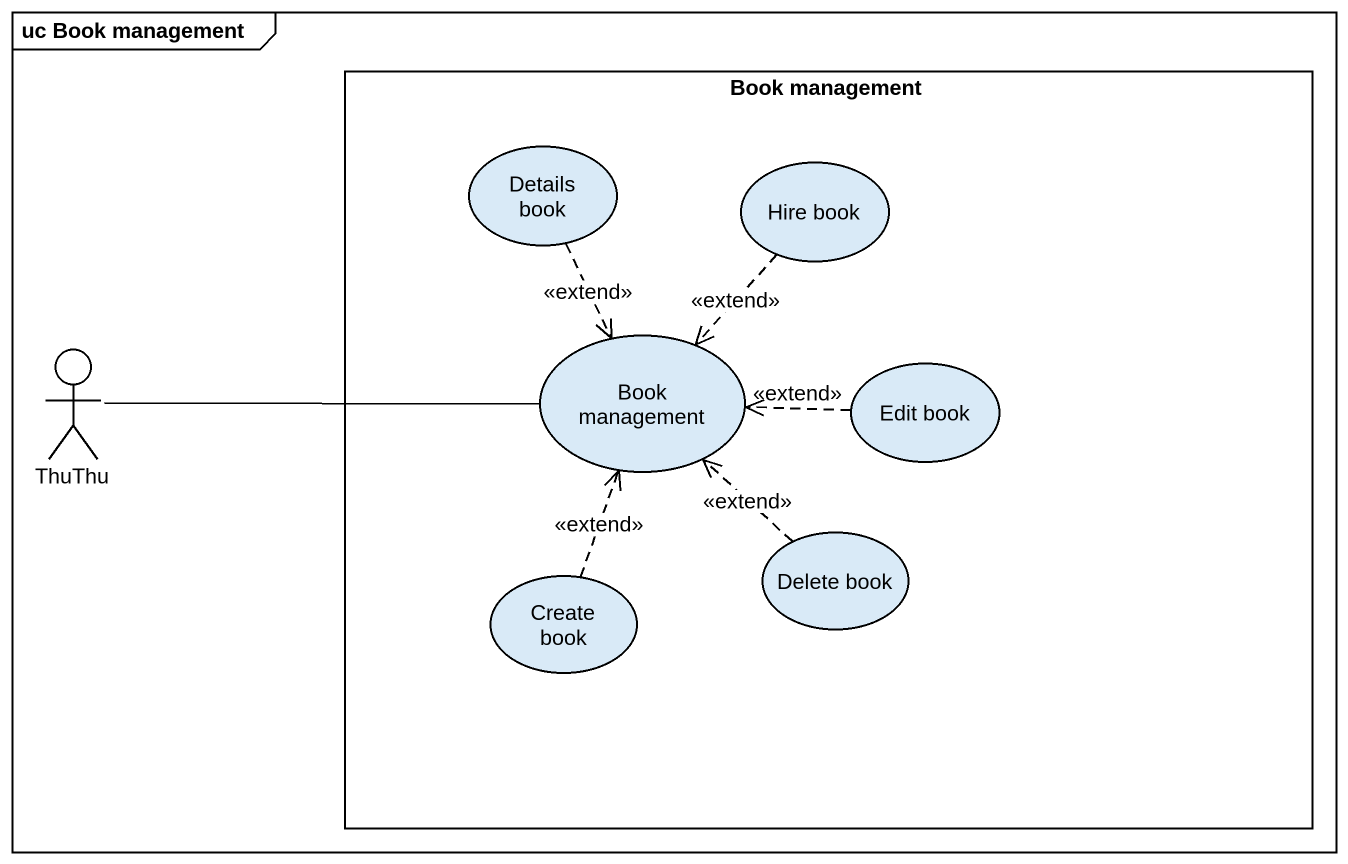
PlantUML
@startuml
mainframe uc Book management
rectangle "Book management" as Book_management {
  usecase "Details book" as Details_book
  usecase "Hire book" as Hire_book
  usecase "Book management" as Book_management_2
  usecase "Edit book" as Edit_book
  usecase "Create book" as Create_book
  usecase "Delete book" as Delete_book
}
actor ThuThu
Details_book ..> Book_management_2 : <<extend>>
Hire_book ..> Book_management_2 : <<extend>>
ThuThu -right- Book_management_2
Edit_book .left.> Book_management_2 : <<extend>>
Create_book .up.> Book_management_2 : <<extend>>
Delete_book .up.> Book_management_2 : <<extend>>
@enduml
